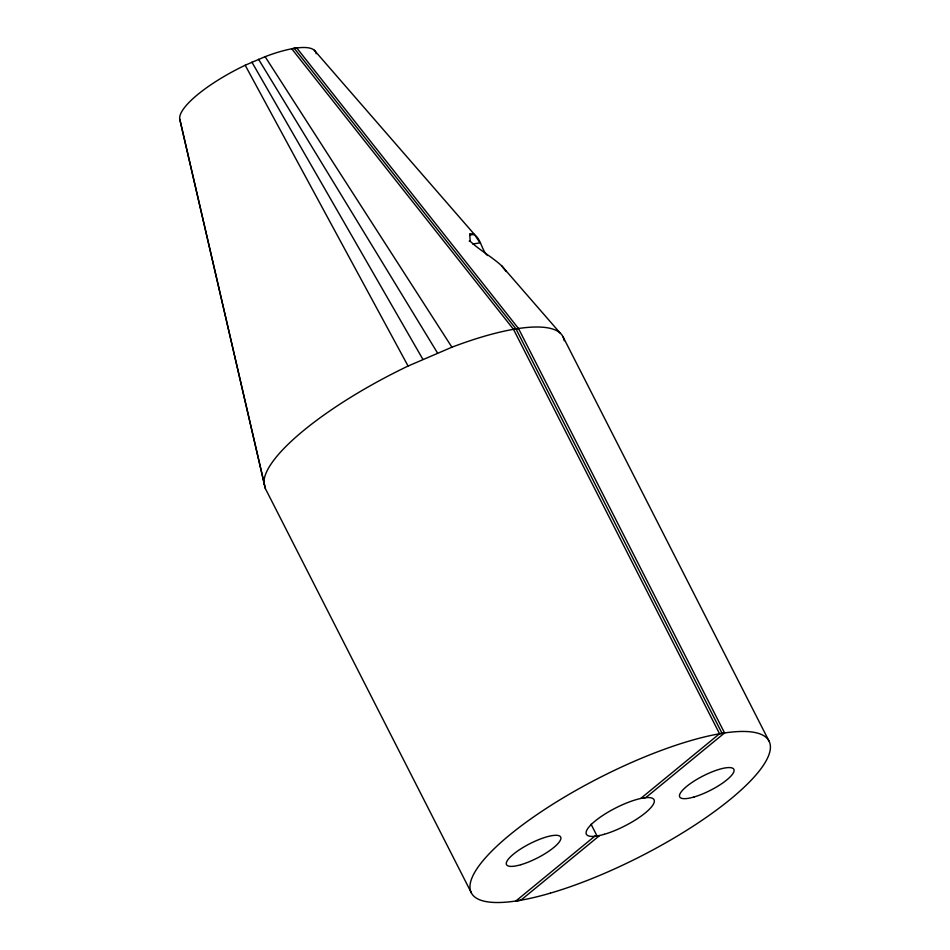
<?xml version="1.0" encoding="UTF-8"?>
<svg xmlns="http://www.w3.org/2000/svg" width="950" height="950" viewBox="0 0 950 950"><rect width="100%" height="100%" fill="white"/><g stroke="black" fill="none" stroke-linecap="round" stroke-linejoin="round"><path stroke-width="1.43" d="M469.205 241.11L470.155 240.528L469.692 233.759C480.486 232.928 480.985 250.551 487.588 255.538M719.542 733.744L640.834 798.38L645.857 797.561L724.565 732.937L518.486 328.498L296.744 47.951L291.721 48.759L513.475 329.306L719.542 733.744L724.565 732.937M471.426 892.976L265.347 488.537L179.716 118.999A75.941 20.164 -27 0 1 245.183 65.241L265.109 56.679A75.941 20.164 -27 0 1 316.16 53.746M264.029 484.322A167.069 44.365 -27 0 1 408.084 366.047L451.915 347.201A167.069 44.365 -27 0 1 564.217 340.741M470.119 235.03L474.323 234.341M472.863 244.007L480.011 242.844L474.703 234.804M513.475 329.306L518.486 328.498M469.894 240.991C479.702 250.337 491.684 256.642 501.659 265.774L560.156 333.058M314.308 50.243L474.276 234.27M501.659 265.774L506.196 271.546M294.239 48.355L515.981 328.902L722.059 733.341M265.109 56.679L451.915 347.201M258.554 59.28L437.475 352.937M251.893 62.142L422.821 359.231M245.183 65.241L408.084 366.047M562.899 336.537L768.977 740.976M591.066 824.244L597.051 835.988M179.716 118.999L265.347 488.537M594.534 836.392L515.826 901.028L520.849 900.208L599.557 835.584L594.534 836.392M550.383 893.143A167.069 44.365 -27 0 0 770.284 745.192A167.069 44.365 -27 0 0 539.921 812.606A167.069 44.365 -27 0 0 550.383 893.143M520.909 864.69A30.376 8.063 -27 0 0 560.892 837.793A30.376 8.063 -27 0 0 519.009 850.048A30.376 8.063 -27 0 0 520.909 864.69M604.331 834.29A37.964 10.082 -27 0 0 654.312 800.66A37.964 10.082 -27 0 0 601.956 815.991A37.964 10.082 -27 0 0 604.331 834.29M694.094 796.967A30.376 8.063 -27 0 0 734.077 770.058A30.376 8.063 -27 0 0 692.194 782.325A30.376 8.063 -27 0 0 694.094 796.967"/></g></svg>
